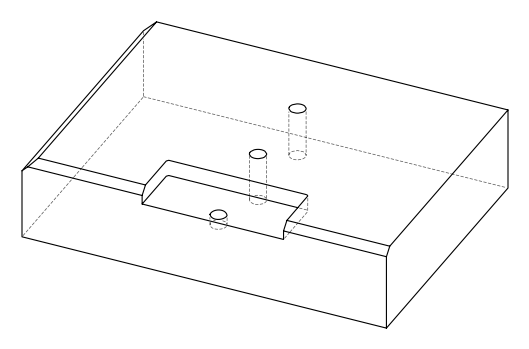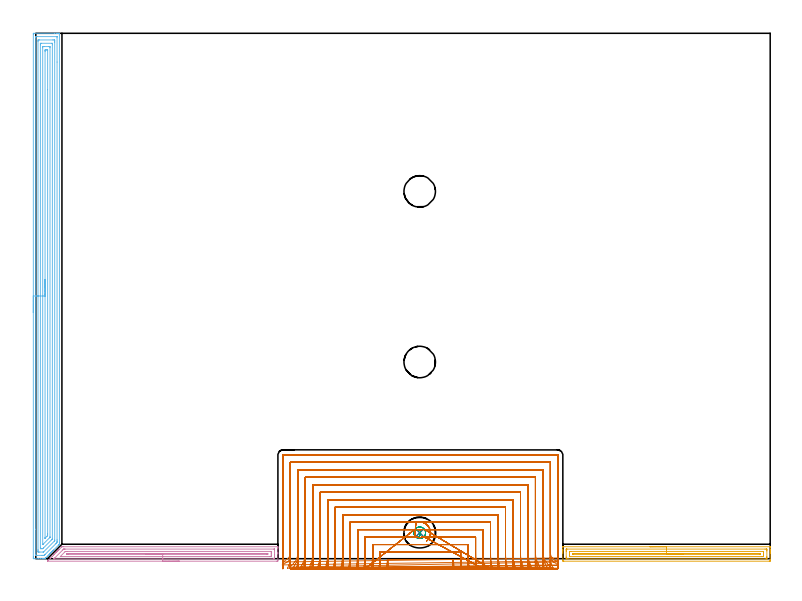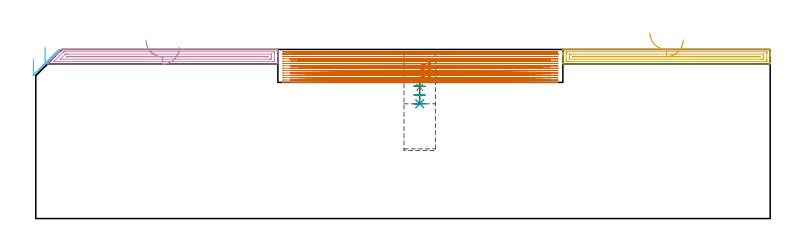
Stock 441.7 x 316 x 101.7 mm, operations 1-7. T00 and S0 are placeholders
(PLAN: 9 operations, 5 tool changes, 180.4 min)
(1 SPOT_DRILL | STEP1POCKET | NXT0321_9005460120000 | 0.05 min | 2413 mm3)
(2 DRILL_BLIND_HOLE_INTO_CENTER | STEP1POCKET | NXT0301_128 | 0.07 min | 1149 mm3)
(3 MILL_ROUGH_BLIND_HOLE_CONTOUR | STEP1POCKET | UGT0201_129 | Spiral | 0.43 min | 4410 mm3)
(4 AREA_MILL | FG_CHAMFER_SURFACE | UGT0205_001 | 4.46 min | 5636 mm3)
(5 AREA_MILL_1 | FG_CHAMFER_SURFACE_1 | UGT0205_001 | 4.15 min | 4921 mm3)
(6 AREA_MILL_2 | FG_CHAMFER_SURFACE_2 | UGT0205_001 | 15.32 min | 38539 mm3)
(7 MILL_SLOT | SLOT_PARTIAL_RECTANGULAR | NXT0201_008 | Follow Part, ap 1.5, ae 75% | 154.45 min | 217427 mm3)
(8 MILL_BLIND_HOLE_FROM_SOLID_MATERIAL | STEP1POCKET_1 | NXT0201_012 | Spiral | 0.72 min | 16770 mm3)
(9 MILL_BLIND_HOLE_FROM_SOLID_MATERIAL_1 | STEP1POCKET_2 | NXT0201_012 | Spiral | 0.72 min | 17042 mm3)
(TOOL NXT0321_9005460120000 | NC Spot Drill, 142deg, 12mm, Carbide, Uncoated | D12 PA142 FL30 Z2)
(TOOL NXT0301_128 | Carbide Drill 12mm [861.1-1200-036A1-GP GC34] | D12 PA150 FL37.4 Z2)
(TOOL UGT0201_129 | Carbide End Mill 11.9 | D11.9 FL15 Z4)
(TOOL UGT0205_001 | Chamfer Mill 20 x 3 x 45 deg. | D20 FL50 Z2)
(TOOL NXT0201_008 | ENDMILL 6mm [2P460-0600-NA 1630] | D6 FL26 Z6)
(TOOL NXT0201_012 | ENDMILL 16mm [2P460-1600-NA 1630] | D16 FL38 Z6)
(OP 1 SPOT_DRILL)
G17 G21 G94 G90
T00 M6
G54
G17 G0 G90 X230.9 Y15.6 S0 M3
G43 Z111.7 H0
G94 G81 G98 Z78.9 F250. R84.9
G80
M5
M2
(OP 2 DRILL_BLIND_HOLE_INTO_CENTER)
G17 G21 G94 G90
T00 M6
G54
G17 G0 G90 X230.9 Y15.6 S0 M3
G43 Z111.7 H1
G94 G81 G98 Z69. F250. R83.9
G80
M5
M2
(OP 3 MILL_ROUGH_BLIND_HOLE_CONTOUR)
G17 G21 G94 G90
T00 M6
G54
G17 G0 G90 X230.9 Y15.6 S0 M3
G43 Z111.7 H0
Z79.6
G94 G3 X231.443 Y16.319 R0.565 F250.
X230.421 Y17.283 R1.372
X228.004 Y16.352 R2.339
X227.924 Y13.757 R2.349
X232.743 Y12.624 R3.5
X227.924 Y13.757 R-3.5
X230.333 Y13.191 R1.75
X230.9 Y15.6 R1.75
G0 Z74.3
G3 X231.443 Y16.319 R0.565
X230.421 Y17.283 R1.372
X228.004 Y16.352 R2.339
X227.924 Y13.757 R2.349
X232.743 Y12.624 R3.5
X227.924 Y13.757 R-3.5
X230.333 Y13.191 R1.75
X230.9 Y15.6 R1.75
G0 Z69.
G3 X231.443 Y16.319 R0.565
X230.421 Y17.283 R1.372
X228.004 Y16.352 R2.339
X227.924 Y13.757 R2.349
X232.743 Y12.624 R3.5
X227.924 Y13.757 R-3.5
X230.333 Y13.191 R1.75
X230.9 Y15.6 R1.75
G0 Z111.7
M5
M2
(OP 4 AREA_MILL)
G17 G21 G94 G90
T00 M6
G54
G17 G0 G90 X86.3 Y-1.5 S1061 M3
G43 Z111.7 H0
Z103.
G94 G1 X86.262 Z102.128 F250.
X86.148 Z101.264
X85.959 Z100.412
X85.697 Z99.58
X85.363 Z98.774
X84.96 Z98.
X84.491 Z97.264
X83.96 Z96.572
X83.371 Z95.929
X82.728 Z95.34
X82.036 Z94.808
X81.3 Z94.34
X80.526 Z93.937
X79.72 Z93.603
X78.888 Z93.341
X78.036 Z93.152
X77.171 Z93.038
X76.3 Z93.
X7.155
X7.019 Y-1.493 Z93.006
X7.155 Y-1.348 Z93.152
X7.4 Y-1.1 Z93.4
X8.048 Y-0.452 Z94.047
X8.94 Y0.44 Z94.94
X9.832 Y1.332 Z95.832
X10.617 Y2.119 Z96.616
X10.724 Y2.226 Z96.722
X10.91 Y2.411 Z96.909
X11.349 Y2.85 Z97.348
X12.062 Y3.564 Z98.061
X12.225 Y3.728 Z98.223
X12.385 Y3.887 Z98.384
X12.509 Y4.01 Z98.508
X12.664 Y4.167 Z98.662
X12.817 Y4.319 Z98.816
X12.955 Y4.456 Z98.954
X13.103 Y4.606 Z99.101
X13.249 Y4.75 Z99.248
X13.401 Y4.902 Z99.4
X13.542 Y5.044 Z99.54
X13.681 Y5.182 Z99.68
X13.847 Y5.348 Z99.846
X13.981 Y5.483 Z99.979
X14.113 Y5.614 Z100.112
X15.631 Y7.131 Z101.629
X15.699 Y7.196 Z101.694
X15.706 Y7.198 Z101.696
X16.523 Y7.2 Z101.7
X145.444
X145.59 Y7.198 Z101.689
X145.597 Y7.063 Z101.555
X145.6 Y6.921 Z101.42
Y6.535 Z101.034
Y5.922 Z100.417
Y3.86 Z98.358
Y3.289 Z97.784
Y2.852 Z97.348
Y-0.814 Z93.683
X145.596 Y-1.1 Z93.397
X145.59 Y-1.492 Z93.005
X145.4 Y-1.495 Z93.003
X144.998 Y-1.5 Z93.
X76.3
Y-0.086 Z94.414
X11.17 Y-0.085 Z94.415
X11.03 Y-0.084 Z94.416
X10.928 Y-0.081 Z94.419
X10.886 Y-0.079 Z94.421
X10.887 Y-0.074 Z94.426
X10.949 Y-0.005 Z94.495
X11.02 Y0.069 Z94.569
X11.17 Y0.221 Z94.721
X11.389 Y0.44 Z94.94
X16.257 Y5.307 Z99.807
X16.523 Y5.57 Z100.07
X16.705 Y5.744 Z100.244
X16.76 Y5.779 Z100.279
X16.851 Y5.781 Z100.281
X17.039 Y5.784 Z100.284
X17.416 Y5.785 Z100.285
X17.554 Y5.786 Z100.286
X143.214 Y5.785 Z100.285
X143.354
X143.562 Y5.78 Z100.28
X143.583 Y5.779 Z100.279
X143.59 Y5.77 Z100.27
X143.596 Y5.742 Z100.242
X143.598 Y5.715 Z100.215
X143.6 Y5.543 Z100.043
Y5.044 Z99.544
Y2.411 Z96.911
Y1.154 Z95.654
X143.598 Y0.656 Z95.156
X143.594 Y0.281 Z94.781
X143.581 Y-0.079 Z94.421
X143.214 Y-0.084 Z94.416
X143.074 Y-0.085 Z94.415
X76.3 Y-0.086 Z94.414
Y1.328 Z95.828
X14.947 Y1.329 Z95.829
X14.747 Y1.331 Z95.831
X14.739 Y1.332 Z95.832
Y1.335 Z95.835
Y1.339 Z95.839
X17.567 Y4.167 Z98.667
X17.717 Y4.31 Z98.81
X17.771 Y4.36 Z98.86
X17.892 Y4.365 Z98.865
X18.101 Y4.37 Z98.87
X18.308 Y4.371 Z98.871
X18.992
X141.429
X141.499 Y4.37 Z98.87
X141.554 Y4.368 Z98.868
X141.583 Y4.365 Z98.865
X141.59 Y4.334 Z98.834
X141.596 Y4.167 Z98.667
X141.599 Y4. Z98.5
X141.6 Y3.121 Z97.621
Y2.244 Z96.744
X141.595 Y1.533 Z96.033
X141.592 Y1.373 Z95.873
X141.578 Y1.335 Z95.835
X141.533 Y1.333 Z95.833
X141.429 Y1.331 Z95.831
X140.745 Y1.329 Z95.829
X140.537 Y1.328 Z95.828
X76.3
Y2.743 Z97.243
X19.2
X18.861 Y2.744 Z97.244
X18.713 Y2.747 Z97.247
X18.628 Y2.749 Z97.249
X18.678 Y2.817 Z97.317
X18.731 Y2.872 Z97.372
X18.811 Y2.95 Z97.45
X18.982 Y2.953 Z97.453
X19.2 Y2.956 Z97.456
X19.537 Y2.957 Z97.457
X19.874
X139.091
X139.308 Y2.954 Z97.454
X139.417 Y2.951 Z97.451
X139.59 Y2.942 Z97.442
X139.591 Y2.85 Z97.35
X139.59 Y2.758 Z97.258
X139.417 Y2.749 Z97.249
X139.305 Y2.745 Z97.245
X138.971 Y2.743 Z97.243
X138.753
X76.3
X75.428 Z97.281
X74.563 Z97.395
X73.712 Z97.583
X72.88 Z97.846
X72.074 Z98.18
X71.3 Z98.582
X70.564 Z99.051
X69.872 Z99.582
X69.229 Z100.172
X68.639 Z100.815
X68.108 Z101.507
X67.64 Z102.243
X67.237 Z103.017
X66.903 Z103.822
X66.641 Z104.654
X66.452 Z105.506
X66.338 Z106.371
X66.3 Z107.243
G0 Z111.7
M5
M2
(OP 5 AREA_MILL_1)
G17 G21 G94 G90
T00 M6
G54
G17 G0 G90 X369.35 Y7.2 S1061 M3
G43 Z111.7 H0
G94 G1 X369.388 Z110.828 F250.
X369.502 Z109.963
X369.691 Z109.112
X369.953 Z108.28
X370.287 Z107.474
X370.69 Z106.7
X371.158 Z105.964
X371.69 Z105.272
X372.279 Z104.629
X372.922 Z104.039
X373.614 Z103.508
X374.35 Z103.04
X375.124 Z102.637
X375.93 Z102.303
X376.762 Z102.041
X377.614 Z101.852
X378.478 Z101.738
X379.35 Z101.7
X441.586
X441.69 Y7.197 Z101.689
X441.7 Y6.995 Z101.494
Y5.494 Z99.993
Y5.044 Z99.541
Y4.82 Z99.317
Y4.167 Z98.664
Y3.942 Z98.439
Y3.289 Z97.783
Y-0.773 Z93.723
X441.696 Y-1.1 Z93.397
X441.69 Y-1.491 Z93.005
X441.542 Y-1.496 Z93.002
X441.142 Y-1.5 Z93.
X317.558
X317.158 Y-1.496 Z93.002
X317.01 Y-1.491 Z93.005
X317. Y-1.1 Z93.397
Y3.289 Z97.783
Y3.942 Z98.439
Y4.167 Z98.664
Y4.82 Z99.317
Y5.044 Z99.541
Y5.494 Z99.993
X317.001 Y6.996 Z101.495
X317.01 Y7.197 Z101.689
X317.114 Y7.2 Z101.7
X379.35
Y5.786 Z100.286
X438.613
X439.363 Y5.784 Z100.284
X439.504 Y5.783 Z100.283
X439.679 Y5.779 Z100.279
X439.69 Y5.723 Z100.223
X439.696 Y5.593 Z100.093
X439.699 Y5.044 Z99.544
X439.7 Y4.712 Z99.212
Y1.201 Z95.701
X439.699 Y0.656 Z95.156
X439.698 Y0.326 Z94.826
X439.69 Y-0.009 Z94.491
X439.683 Y-0.079 Z94.421
X439.644 Y-0.081 Z94.419
X439.551 Y-0.084 Z94.416
X439.363 Y-0.085 Z94.415
X439.225 Y-0.086 Z94.414
X320.087
X319.337 Y-0.084 Z94.416
X319.196 Y-0.083 Z94.417
X319.021 Y-0.079 Z94.421
X319.01 Y-0.023 Z94.477
X319.004 Y0.107 Z94.607
X319.001 Y0.656 Z95.156
X319. Y0.988 Z95.488
Y4.499 Z98.999
X319.001 Y5.044 Z99.544
X319.002 Y5.374 Z99.874
X319.01 Y5.709 Z100.209
X319.017 Y5.779 Z100.279
X319.056 Y5.781 Z100.281
X319.149 Y5.784 Z100.284
X319.337 Y5.785 Z100.285
X319.475 Y5.786 Z100.286
X379.35
Y4.371 Z98.871
X437.585
X437.654 Y4.37 Z98.87
X437.678 Y4.368 Z98.868
X437.686 Y4.366 Z98.866
X437.69 Y4.354 Z98.854
X437.696 Y4.28 Z98.78
X437.699 Y4.167 Z98.667
X437.7 Y4.054 Z98.554
Y3.289 Z97.789
Y2.298 Z96.798
X437.696 Y1.533 Z96.033
X437.693 Y1.427 Z95.927
X437.68 Y1.336 Z95.836
X437.585 Y1.334 Z95.834
X436.903 Y1.329 Z95.829
X321.115
X321.046 Y1.33 Z95.83
X321.022 Y1.332 Z95.832
X321.014 Y1.334 Z95.834
X321.01 Y1.346 Z95.846
X321.004 Y1.42 Z95.92
X321.001 Y1.533 Z96.033
X321. Y1.646 Z96.146
Y2.411 Z96.911
Y3.402 Z97.902
X321.004 Y4.167 Z98.667
X321.007 Y4.273 Z98.773
X321.02 Y4.364 Z98.864
X321.115 Y4.366 Z98.866
X321.797 Y4.371 Z98.871
X379.35
Y2.957 Z97.457
X435.471 Y2.956 Z97.456
X435.58 Y2.955 Z97.455
X435.651 Y2.951 Z97.451
X435.691 Y2.948 Z97.448
X435.693 Y2.933 Z97.433
X435.695 Y2.85 Z97.35
X435.693 Y2.767 Z97.267
X435.691 Y2.752 Z97.252
X435.651 Y2.749 Z97.249
X435.58 Y2.745 Z97.245
X435.471 Y2.743 Z97.243
X323.229 Y2.744 Z97.244
X323.12 Y2.745 Z97.245
X323.049 Y2.749 Z97.249
X323.009 Y2.752 Z97.252
X323.007 Y2.767 Z97.267
X323.005 Y2.85 Z97.35
X323.007 Y2.933 Z97.433
X323.009 Y2.948 Z97.448
X323.049 Y2.951 Z97.451
X323.12 Y2.955 Z97.455
X323.229 Y2.957 Z97.457
X379.35
X380.222 Z97.495
X381.086 Z97.609
X381.938 Z97.798
X382.77 Z98.06
X383.576 Z98.394
X384.35 Z98.797
X385.086 Z99.266
X385.778 Z99.797
X386.421 Z100.386
X387.01 Z101.029
X387.542 Z101.722
X388.01 Z102.457
X388.413 Z103.231
X388.747 Z104.037
X389.009 Z104.869
X389.198 Z105.721
X389.312 Z106.586
X389.35 Z107.457
G0 Z111.7
M5
M2
(OP 6 AREA_MILL_2)
G17 G21 G94 G90
T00 M6
G54
G17 G0 G90 X-1.5 Y148. S1061 M3
G43 Z111.7 H0
Z96.
G94 G1 Y148.038 Z95.128 F250.
Y148.152 Z94.263
Y148.341 Z93.412
Y148.603 Z92.58
Y148.937 Z91.774
Y149.34 Z91.
Y149.809 Z90.264
Y150.34 Z89.572
Y150.929 Z88.929
Y151.572 Z88.34
Y152.264 Z87.808
Y153. Z87.34
Y153.774 Z86.937
Y154.58 Z86.603
Y155.412 Z86.341
Y156.264 Z86.152
Y157.128 Z86.038
Y158. Z86.
Y315.371
X-1.497 Y315.768 Z86.002
X-1.493 Y315.99 Z86.005
X-1.107 Y316. Z86.391
X11.175 Z98.67
X12.572 Z100.068
X12.93 Z100.424
X13.644 Z101.144
X13.88 Z101.379
X14.042 Y315.998 Z101.534
X14.197 Y315.99 Z101.688
X14.2 Y315.818 Z101.7
Y9.571
X14.193 Y8.699 Z101.693
X14.175 Y8.677 Z101.674
X13.807 Y8.306 Z101.305
X13.731 Y8.23 Z101.229
X10.736 Y5.234 Z98.232
X10.601 Y5.1 Z98.099
X10.436 Y4.935 Z97.933
X10.298 Y4.795 Z97.793
X10.154 Y4.653 Z97.652
X10.005 Y4.504 Z97.503
X9.859 Y4.357 Z97.354
X9.707 Y4.206 Z97.205
X9.575 Y4.074 Z97.073
X9.42 Y3.918 Z96.915
X9.26 Y3.759 Z96.758
X9.144 Y3.643 Z96.642
X8.982 Y3.479 Z96.476
X8.813 Y3.312 Z96.311
X8.543 Y3.042 Z96.041
X8.367 Y2.865 Z95.863
X7.787 Y2.286 Z95.286
X7.081 Y1.58 Z94.58
X6.13 Y0.629 Z93.629
X5.911 Y0.411 Z93.411
X5.68 Y0.182 Z93.18
X5.499 Y0.01 Z92.999
X5.473 Y0.007 Z92.972
X5.115 Y0. Z92.615
X4.872 Z92.371
X4.157 Z91.652
X2.922 Z90.419
X1.525 Z89.02
X-1.107 Y0.001 Z86.39
X-1.492 Y0.01 Z86.005
X-1.497 Y0.232 Z86.002
X-1.5 Y0.629 Z86.
Y1.03
Y158.
X-0.086 Z87.414
X-0.085 Y313.436 Z87.415
X-0.084 Y313.582 Z87.416
X-0.079 Y313.955 Z87.421
X-0.075 Y313.99 Z87.425
X-0.008 Y313.994 Z87.492
X0.101 Y313.998 Z87.601
X0.238 Y314. Z87.738
X0.648 Z88.148
X12.52 Z100.02
X12.714 Y313.997 Z100.214
X12.749 Y313.994 Z100.249
X12.779 Y313.988 Z100.279
X12.781 Y313.943 Z100.281
X12.785 Y313.73 Z100.285
X12.786 Y298.703 Z100.286
Y11.359
X12.785 Y10.613 Z100.285
X12.783 Y10.465 Z100.283
X12.771 Y9.732 Z100.271
X12.618 Y9.571 Z100.118
X12.334 Y9.284 Z99.834
X12.052 Y9.002 Z99.552
X5.692 Y2.641 Z93.192
X5.467 Y2.418 Z92.967
X5.243 Y2.205 Z92.743
X5.034 Y2.01 Z92.534
X4.564 Y2.002 Z92.064
X4.157 Y2.001 Z91.657
X3.689 Y2. Z91.189
X0.648 Z88.148
X0.18 Z87.68
X-0.014 Y2.003 Z87.486
X-0.049 Y2.006 Z87.451
X-0.079 Y2.012 Z87.421
X-0.081 Y2.057 Z87.419
X-0.085 Y2.27 Z87.415
X-0.086 Y17.681 Z87.414
Y158.
X1.328 Z88.828
X1.329 Y311.1 Z88.829
X1.333 Y311.794 Z88.833
X1.335 Y311.987 Z88.835
X1.525 Y311.991 Z89.025
X2.201 Y311.999 Z89.701
X10.298 Y312. Z97.798
X10.975 Y311.998 Z98.475
X11.175 Y311.992 Z98.675
X11.365 Y311.985 Z98.865
X11.368 Y311.794 Z98.868
X11.37 Y311.595 Z98.87
X11.371 Y310.9 Z98.871
Y310.7
Y11.159
X11.37 Y10.958 Z98.87
X11.367 Y10.825 Z98.867
X11.365 Y10.78 Z98.865
X11.354 Y10.765 Z98.854
X11.327 Y10.733 Z98.827
X11.175 Y10.574 Z98.675
X11.121 Y10.52 Z98.621
X4.807 Y4.206 Z92.307
X4.674 Y4.076 Z92.174
X4.625 Y4.032 Z92.125
X4.604 Y4.015 Z92.104
X4.56 Y4.01 Z92.06
X4.357 Y4.002 Z91.857
X2.402 Y4. Z89.902
X1.725 Y4.002 Z89.225
X1.525 Y4.008 Z89.025
X1.335 Y4.015 Z88.835
X1.332 Y4.206 Z88.832
X1.33 Y4.405 Z88.83
X1.329 Y5.1 Z88.829
X1.328 Y5.3 Z88.828
Y158.
X2.743 Z90.243
Y309.112
X2.744 Y309.657 Z90.244
X2.746 Y309.841 Z90.246
X2.749 Y309.978 Z90.249
X2.844 Y309.99 Z90.344
X3.285 Y310. Z90.785
X9.426 Z96.926
X9.855 Y309.99 Z97.355
X9.951 Y309.985 Z97.451
X9.954 Y309.919 Z97.454
X9.955 Y309.85 Z97.455
X9.957 Y309.459 Z97.457
Y309.112
Y12.253
X9.955 Y11.98 Z97.455
X9.952 Y11.844 Z97.452
X9.95 Y11.813 Z97.45
X9.937 Y11.795 Z97.437
X9.905 Y11.759 Z97.405
X9.511 Y11.359 Z97.011
X4.594 Y6.443 Z92.094
X4.157 Y6.01 Z91.657
X4.146 Y6.005 Z91.646
X3.274 Y6. Z90.774
X2.845 Y6.01 Z90.345
X2.749 Y6.015 Z90.249
X2.746 Y6.081 Z90.246
X2.745 Y6.15 Z90.245
X2.743 Y6.541 Z90.243
Y6.888
Y158.
X4.157 Z91.657
Y307.323
X4.161 Y307.77 Z91.661
X4.164 Y307.984 Z91.664
X4.377 Y307.993 Z91.877
X5.034 Y307.999 Z92.534
X5.248 Y308. Z92.748
X7.881 Y307.999 Z95.381
X8.413 Y307.99 Z95.913
X8.536 Y307.984 Z96.036
X8.539 Y307.77 Z96.039
X8.543 Y307.324 Z96.043
Y13.147
X8.541 Y12.924 Z96.041
X8.538 Y12.869 Z96.038
X8.536 Y12.846 Z96.036
X8.519 Y12.826 Z96.019
X8.449 Y12.75 Z95.949
X8.252 Y12.55 Z95.752
X4.267 Y8.565 Z91.767
X4.203 Y8.503 Z91.703
X4.193 Y8.494 Z91.693
X4.164 Y8.473 Z91.664
X4.157 Y8.677 Z91.657
Y158.
X5.571 Z93.071
Y304.988
X5.572 Y305.535 Z93.072
X5.575 Y305.878 Z93.075
X5.578 Y305.988 Z93.078
X5.683 Y305.992 Z93.183
X5.911 Y305.997 Z93.411
X6.333 Y306. Z93.833
X6.789 Z94.289
X6.941 Z94.441
X7.062 Y305.998 Z94.562
X7.1 Y305.995 Z94.6
X7.117 Y305.991 Z94.617
X7.122 Y305.978 Z94.622
X7.125 Y305.882 Z94.625
X7.128 Y305.535 Z94.628
X7.129 Y282.051 Z94.629
Y14.936
X7.127 Y14.59 Z94.627
X7.122 Y14.042 Z94.622
X7.117 Y13.876 Z94.617
X7.035 Y13.79 Z94.535
X6.789 Y13.537 Z94.289
X5.71 Y12.458 Z93.21
X5.662 Y12.412 Z93.162
X5.601 Y12.356 Z93.101
X5.582 Y12.34 Z93.082
X5.578 Y12.361 Z93.078
X5.574 Y12.415 Z93.074
X5.572 Y12.497 Z93.072
X5.571 Y158. Z93.071
Y158.872 Z93.109
Y159.737 Z93.223
Y160.588 Z93.412
Y161.42 Z93.674
Y162.226 Z94.008
Y163. Z94.411
Y163.736 Z94.879
Y164.428 Z95.411
Y165.071 Z96.
Y165.66 Z96.643
Y166.192 Z97.335
Y166.66 Z98.071
Y167.063 Z98.845
Y167.397 Z99.651
Y167.659 Z100.483
Y167.848 Z101.335
Y167.962 Z102.199
Y168. Z103.071
G0 Z111.7
M5
M2
(OP 7 MILL_SLOT)
G17 G21 G94 G90
T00 M6
G54
G17 G0 G90 X251.636 Y-5.984 S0 M3
G43 Z111.7 H1
Z100.286
G94 G1 X251.33 Y-3. F250.
G2 X251.123 Y-0.5 R63. F500.
G1 X211.477
G2 X211.27 Y-3. R63.
G1 X210.964 Y-5.984 F250.
X256.185 Y-5.982
X255.855 Y-3.
G2 X255.5 Y3.436 R58.5 F500.
G1 Y4.
X207.1
Y3.436
G2 X206.745 Y-3. R58.5
G1 X206.415 Y-5.982 F250.
X260.742 Y-5.979
X260.385 Y-3.
G2 X260. Y3.436 R54. F500.
G1 Y8.5
X202.6
Y3.436
G2 X202.215 Y-3. R54.
G1 X201.858 Y-5.979 F250.
X265.31 Y-5.975
X264.92 Y-3.
G2 X264.5 Y3.436 R49.5 F500.
G1 Y13.
X232.377
G2 X229.862 Y12.795 R2.981
G1 X229.425 Y13.
X198.1
Y3.436
G2 X197.68 Y-3. R49.5
G1 X197.29 Y-5.975 F250.
X269.892 Y-5.969
X269.463 Y-3.
G2 X269. Y3.436 R45. F500.
G1 Y17.5
X233.209
X230.209 F250.
X231.601
X228.601
X193.6 F500.
Y3.436
G2 X193.137 Y-3. R45.
G1 X192.708 Y-5.969 F250.
X274.491 Y-5.962
X274.015 Y-3.
G2 X273.5 Y3.436 R40.5 F500.
G1 Y22.
X189.1
Y3.436
G2 X188.585 Y-3. R40.5
G1 X188.109 Y-5.962 F250.
X279.116 Y-5.952
X278.58 Y-3.
G2 X278. Y3.436 R36. F500.
G1 Y26.5
X184.6
Y3.436
G2 X184.02 Y-3. R36.
G1 X183.484 Y-5.952 F250.
X283.777 Y-5.937
X283.165 Y-3.
G2 X282.5 Y3.436 R31.5 F500.
G1 Y31.
X180.1
Y3.436
G2 X179.436 Y-3. R31.5
G1 X178.823 Y-5.937 F250.
X288.493 Y-5.914
X287.778 Y-3.
G2 X287. Y3.436 R27. F500.
G1 Y35.5
X175.6
Y3.436
G2 X174.822 Y-3. R27.
G1 X174.107 Y-5.914 F250.
X293.298 Y-5.875
X292.44 Y-3.
G2 X291.5 Y3.436 R22.5 F500.
G1 Y40.
X171.1
Y3.436
G2 X170.16 Y-3. R22.5
G1 X169.302 Y-5.875 F250.
X298.263 Y-5.802
X297.19 Y-3.
G2 X296. Y3.436 R18. F500.
G1 Y44.5
X166.6
Y3.436
G2 X165.41 Y-3. R18.
G1 X164.338 Y-5.802 F250.
X303.563 Y-5.637
X302.133 Y-3.
G2 X300.5 Y3.436 R13.5 F500.
G1 Y49.
X162.1
Y3.436
G2 X160.467 Y-3. R13.5
G1 X159.037 Y-5.637 F250.
X309.854 Y-5.097
X307.709 Y-3.
G2 X305. Y3.436 R9. F500.
G1 Y53.5
X157.6
Y3.436
G2 X154.891 Y-3. R9.
G1 X152.746 Y-5.097 F250.
X313.8 Y-1.969 F500.
X311.367 Y-0.213 F250.
G2 X309.5 Y3.436 R4.5 F500.
G1 Y58.
X153.1
Y3.436
G2 X151.23 Y-0.216 R4.5
G1 X148.796 Y-1.969 F250.
X314. Y0.436 F500.
Y3.436 F250.
Y62.3 F500.
G3 X313.8 Y62.5 R0.2
G1 X148.8
G3 X148.6 Y62.3 R0.2
G1 Y3.436
Y0.436 F250.
G0 Z111.7
X251.394 Y-5.992
Z98.871
G1 X251.173 Y-3.
G2 X251.037 Y-0.5 R63. F500.
G1 X211.563
G2 X211.428 Y-3. R63.
G1 X211.206 Y-5.992 F250.
X255.925 Y-5.99
X255.686 Y-3.
G2 X255.5 Y1.66 R58.5 F500.
G1 Y4.
X207.1
Y1.658
G2 X206.914 Y-3. R58.5
G1 X206.675 Y-5.99 F250.
X260.46 Y-5.989
X260.201 Y-3.
G2 X260. Y1.66 R54. F500.
G1 Y8.5
X202.6
Y1.658
G2 X202.399 Y-3. R54.
G1 X202.14 Y-5.989 F250.
X265.002 Y-5.987
X264.72 Y-3.
G2 X264.5 Y1.66 R49.5 F500.
G1 Y13.
X232.377
G2 X229.863 Y12.795 R2.981
G1 X229.425 Y13.
X198.1
Y1.658
G2 X197.88 Y-3. R49.5
G1 X197.598 Y-5.987 F250.
X269.553 Y-5.984
X269.242 Y-3.
G2 X269. Y1.66 R45. F500.
G1 Y17.5
X233.209
X230.209 F250.
X231.601
X228.601
X193.6 F500.
Y1.658
G2 X193.358 Y-3. R45.
G1 X193.048 Y-5.984 F250.
X274.114 Y-5.98
X273.769 Y-3.
G2 X273.5 Y1.66 R40.5 F500.
G1 Y22.
X189.1
Y1.658
G2 X188.831 Y-3. R40.5
G1 X188.486 Y-5.98 F250.
X278.691 Y-5.975
X278.303 Y-3.
G2 X278. Y1.66 R36. F500.
G1 Y26.5
X184.6
Y1.658
G2 X184.297 Y-3. R36.
G1 X183.909 Y-5.975 F250.
X283.29 Y-5.967
X282.847 Y-3.
G2 X282.5 Y1.66 R31.5 F500.
G1 Y31.
X180.1
Y1.658
G2 X179.754 Y-3. R31.5
G1 X179.31 Y-5.967 F250.
X287.923 Y-5.955
X287.405 Y-3.
G2 X287. Y1.66 R27. F500.
G1 Y35.5
X175.6
Y1.658
G2 X175.195 Y-3. R27.
G1 X174.678 Y-5.955 F250.
X292.609 Y-5.935
X291.988 Y-3.
G2 X291.5 Y1.66 R22.5 F500.
G1 Y40.
X171.1
Y1.658
G2 X170.613 Y-3. R22.5
G1 X169.991 Y-5.935 F250.
X297.39 Y-5.898
X296.614 Y-3.
G2 X296. Y1.66 R18. F500.
G1 Y44.5
X166.6
Y1.658
G2 X165.987 Y-3. R18.
G1 X165.21 Y-5.898 F250.
X302.365 Y-5.816
X301.33 Y-3.
G2 X300.5 Y1.66 R13.5 F500.
G1 Y49.
X162.1
Y1.658
G2 X161.271 Y-3. R13.5
G1 X160.236 Y-5.816 F250.
X307.854 Y-5.567
X306.3 Y-3.
G2 X305. Y1.66 R9. F500.
G1 Y53.5
X157.6
Y1.658
G2 X156.301 Y-3. R9.
G1 X154.748 Y-5.567 F250.
X314.353 Y-3.737
X311.753 Y-2.239
G2 X309.5 Y1.66 R4.5 F500.
G1 Y58.
X153.1
Y1.658
G2 X150.846 Y-2.241 R4.5
G1 X148.247 Y-3.739 F250.
X314. Y-1.34 F500.
Y1.66 F250.
Y62.3 F500.
G3 X313.8 Y62.5 R0.2
G1 X148.8
G3 X148.6 Y62.3 R0.2
G1 Y1.658
Y-1.342 F250.
G0 Z111.7
X251.122 Y-5.999
Z97.457
G1 X251.03 Y-3.
G2 X251. Y-1.063 R63. F500.
G1 Y-0.5
X211.6
Y-1.059
G2 X211.57 Y-3. R63.
G1 X211.478 Y-5.999 F250.
X255.631 Y-5.998
X255.532 Y-3.
G2 X255.5 Y-1.063 R58.5 F500.
G1 Y4.
X207.1
Y-1.059
G2 X207.068 Y-3. R58.5
G1 X206.968 Y-5.998 F250.
X260.142
X260.035 Y-3.
G2 X260. Y-1.063 R54. F500.
G1 Y8.5
X202.6
Y-1.059
G2 X202.565 Y-3. R54.
G1 X202.457 Y-5.998 F250.
X264.655
X264.538 Y-3.
G2 X264.5 Y-1.063 R49.5 F500.
G1 Y13.
X232.377
G2 X229.863 Y12.795 R2.981
G1 X229.425 Y13.
X198.1
Y-1.059
G2 X198.062 Y-3. R49.5
G1 X197.944 Y-5.998 F250.
X269.171 Y-5.997
X269.042 Y-3.
G2 X269. Y-1.063 R45. F500.
G1 Y17.5
X233.209
X230.209 F250.
X231.601
X228.601
X193.6 F500.
Y-1.059
G2 X193.558 Y-3. R45.
G1 X193.429 Y-5.997 F250.
X273.69
X273.546 Y-3.
G2 X273.5 Y-1.063 R40.5 F500.
G1 Y22.
X189.1
Y-1.059
G2 X189.053 Y-3. R40.5
G1 X188.91 Y-5.997 F250.
X278.214 Y-5.996
X278.052 Y-3.
G2 X278. Y-1.063 R36. F500.
G1 Y26.5
X184.6
Y-1.059
G2 X184.548 Y-3. R36.
G1 X184.386 Y-5.996 F250.
X282.744 Y-5.994
X282.56 Y-3.
G2 X282.5 Y-1.063 R31.5 F500.
G1 Y31.
X180.1
Y-1.059
G2 X180.04 Y-3. R31.5
G1 X179.855 Y-5.994 F250.
X287.285 Y-5.992
X287.07 Y-3.
G2 X287. Y-1.063 R27. F500.
G1 Y35.5
X175.6
Y-1.059
G2 X175.53 Y-3. R27.
G1 X175.314 Y-5.992 F250.
X291.842 Y-5.989
X291.584 Y-3.
G2 X291.5 Y-1.063 R22.5 F500.
G1 Y40.
X171.1
Y-1.059
G2 X171.016 Y-3. R22.5
G1 X170.757 Y-5.989 F250.
X296.427 Y-5.983
X296.104 Y-3.
G2 X296. Y-1.063 R18. F500.
G1 Y44.5
X166.6
Y-1.059
G2 X166.495 Y-3. R18.
G1 X166.172 Y-5.983 F250.
X301.07 Y-5.969
X300.64 Y-3.
G2 X300.5 Y-1.063 R13.5 F500.
G1 Y49.
X162.1
Y-1.059
G2 X161.96 Y-3. R13.5
G1 X161.528 Y-5.969 F250.
X305.856 Y-5.93
X305.211 Y-3.
G2 X305. Y-1.063 R9. F500.
G1 Y53.5
X157.6
Y-1.059
G2 X157.388 Y-3. R9.
G1 X156.741 Y-5.929 F250.
X311.229 Y-5.708
X309.938 Y-3.
G2 X309.5 Y-1.063 R4.5 F500.
G1 Y58.
X153.1
Y-1.059
G2 X152.66 Y-3. R4.5
G1 X151.366 Y-5.707 F250.
X314. Y-4.063
Y-1.063
Y62.3 F500.
G3 X313.8 Y62.5 R0.2
G1 X148.8
G3 X148.6 Y62.3 R0.2
G1 Y-1.059
Y-4.059 F250.
G0 X251.016 Y-6. Z96.043
G1 X251.001 Y-3.
X251. Y-2.688 F500.
Y-0.5
X211.6
Y-2.702
X211.599 Y-3.
X211.585 Y-6. F250.
X255.517
X255.501 Y-3.
X255.5 Y-2.688 F500.
Y4.
X207.1
Y-2.702
X207.099 Y-3.
X207.084 Y-6. F250.
X260.018
X260.001 Y-3.
X260. Y-2.688 F500.
Y8.5
X202.6
Y-2.702
X202.599 Y-3.
X202.583 Y-6. F250.
X264.52
X264.501 Y-3.
X264.5 Y-2.688 F500.
Y13.
X232.377
G2 X229.863 Y12.795 R2.981
G1 X229.425 Y13.
X198.1
Y-2.702
X198.099 Y-3.
X198.081 Y-6. F250.
X269.022
X269.001 Y-3.
G2 X269. Y-2.688 R45. F500.
G1 Y17.5
X233.209
X230.209 F250.
X231.601
X228.601
X193.6 F500.
Y-2.702
X193.599 Y-3.
X193.579 Y-6. F250.
X273.524
X273.501 Y-3.
G2 X273.5 Y-2.688 R40.5 F500.
G1 Y22.
X189.1
Y-2.702
G2 X189.099 Y-3. R40.5
G1 X189.077 Y-6. F250.
X278.027
X278.001 Y-3.
G2 X278. Y-2.688 R36. F500.
G1 Y26.5
X184.6
Y-2.702
G2 X184.599 Y-3. R36.
G1 X184.574 Y-6. F250.
X282.531
X282.502 Y-3.
G2 X282.5 Y-2.688 R31.5 F500.
G1 Y31.
X180.1
Y-2.702
G2 X180.099 Y-3. R31.5
G1 X180.07 Y-6. F250.
X287.036
X287.002 Y-3.
G2 X287. Y-2.688 R27. F500.
G1 Y35.5
X175.6
Y-2.702
G2 X175.598 Y-3. R27.
G1 X175.565 Y-6. F250.
X291.544
X291.502 Y-3.
G2 X291.5 Y-2.688 R22.5 F500.
G1 Y40.
X171.1
Y-2.702
G2 X171.098 Y-3. R22.5
G1 X171.058 Y-6. F250.
X296.055
X296.003 Y-3.
G2 X296. Y-2.688 R18. F500.
G1 Y44.5
X166.6
Y-2.702
G2 X166.598 Y-3. R18.
G1 X166.548 Y-6. F250.
X300.573 Y-5.999
X300.504 Y-3.
G2 X300.5 Y-2.688 R13.5 F500.
G1 Y49.
X162.1
Y-2.702
G2 X162.097 Y-3. R13.5
G1 X162.031 Y-5.999 F250.
X305.109 Y-5.998
X305.005 Y-3.
G2 X305. Y-2.688 R9. F500.
G1 Y53.5
X157.6
Y-2.702
G2 X157.595 Y-3. R9.
G1 X157.496 Y-5.998 F250.
X309.719 Y-5.993
X309.511 Y-3.
G2 X309.5 Y-2.688 R4.5 F500.
G1 Y58.
X153.1
Y-2.702
G2 X153.09 Y-3. R4.5
G1 X152.892 Y-5.993 F250.
X314. Y-5.688
Y-2.688
Y62.3 F500.
G3 X313.8 Y62.5 R0.2
G1 X148.8
G3 X148.6 Y62.3 R0.2
G1 Y-2.702
Y-5.702 F250.
G0 X251. Y-6. Z94.629
G1 Y-3.
Y-0.5 F500.
X211.6
Y-3.
Y-6. F250.
X255.5
Y-3.
Y4. F500.
X207.1
Y-3.
Y-6. F250.
X260.
Y-3.
Y8.5 F500.
X202.6
Y-3.
Y-6. F250.
X264.5
Y-3.
Y13. F500.
X232.377
G2 X229.859 Y12.797 R2.985
G1 X229.425 Y13.
X198.1
Y-3.
Y-6. F250.
X269.
Y-3.
Y17.5 F500.
X233.209
X230.209 F250.
X231.601
X228.601
X193.6 F500.
Y-3.
Y-6. F250.
X273.5
Y-3.
Y22. F500.
X189.1
Y-3.
Y-6. F250.
X278.
Y-3.
Y26.5 F500.
X184.6
Y-3.
Y-6. F250.
X282.5
Y-3.
Y31. F500.
X180.1
Y-3.
Y-6. F250.
X287.
Y-3.
Y35.5 F500.
X175.6
Y-3.
Y-6. F250.
X291.5
Y-3.
Y40. F500.
X171.1
Y-3.
Y-6. F250.
X296.
Y-3.
Y44.5 F500.
X166.6
Y-3.
Y-6. F250.
X300.5
Y-3.
Y49. F500.
X162.1
Y-3.
Y-6. F250.
X305.
Y-3.
Y53.5 F500.
X157.6
Y-3.
Y-6. F250.
X309.5
Y-3.
Y58. F500.
X153.1
Y-3.
Y-6. F250.
X314.
Y-3.
Y62.3 F500.
G3 X313.8 Y62.5 R0.2
G1 X148.8
G3 X148.6 Y62.3 R0.2
G1 Y-3.
Y-6. F250.
G0 X251. Z93.214
G1 Y-3.
Y-0.5 F500.
X211.6
Y-3.
Y-6. F250.
X255.5
Y-3.
Y4. F500.
X207.1
Y-3.
Y-6. F250.
X260.
Y-3.
Y8.5 F500.
X202.6
Y-3.
Y-6. F250.
X264.5
Y-3.
Y13. F500.
X232.377
G2 X229.859 Y12.797 R2.985
G1 X229.425 Y13.
X198.1
Y-3.
Y-6. F250.
X269.
Y-3.
Y17.5 F500.
X233.209
X230.209 F250.
X231.601
X228.601
X193.6 F500.
Y-3.
Y-6. F250.
X273.5
Y-3.
Y22. F500.
X189.1
Y-3.
Y-6. F250.
X278.
Y-3.
Y26.5 F500.
X184.6
Y-3.
Y-6. F250.
X282.5
Y-3.
Y31. F500.
X180.1
Y-3.
Y-6. F250.
X287.
Y-3.
Y35.5 F500.
X175.6
Y-3.
Y-6. F250.
X291.5
Y-3.
Y40. F500.
X171.1
Y-3.
Y-6. F250.
X296.
Y-3.
Y44.5 F500.
X166.6
Y-3.
Y-6. F250.
X300.5
Y-3.
Y49. F500.
X162.1
Y-3.
Y-6. F250.
X305.
Y-3.
Y53.5 F500.
X157.6
Y-3.
Y-6. F250.
X309.5
Y-3.
Y58. F500.
X153.1
Y-3.
Y-6. F250.
X314.
Y-3.
Y62.3 F500.
G3 X313.8 Y62.5 R0.2
G1 X148.8
G3 X148.6 Y62.3 R0.2
G1 Y-3.
Y-6. F250.
G0 X251. Z91.8
G1 Y-3.
Y-0.5 F500.
X211.6
Y-3.
Y-6. F250.
X255.5
Y-3.
Y4. F500.
X207.1
Y-3.
Y-6. F250.
X260.
Y-3.
Y8.5 F500.
X202.6
Y-3.
Y-6. F250.
X264.5
Y-3.
Y13. F500.
X236.792
X233.792 F250.
X269. Y-6. F500.
Y-3. F250.
Y17.5 F500.
X237.069
X234.069 F250.
X273.5 Y-6. F500.
Y-3. F250.
Y22. F500.
X231.589
X228.589 F250.
X228.012 Y13. F500.
X225.012 F250.
X198.1 F500.
Y-3.
Y-6. F250.
X227.737 Y17.5 F500.
X224.737 F250.
X193.6 F500.
Y-3.
Y-6. F250.
G0 X235.043 Y10.674 Z96.214
G1 X235.42 Y10.986 Z96.083
X235.485 Y11.046 Z96.059
X235.868 Y11.486 Z95.903
X236.341 Y12.141 Z95.687
X236.685 Y12.731 Z95.504
X236.922 Y13.329 Z95.331
X237.147 Y13.966 Z95.15
X237.257 Y14.503 Z95.003
X237.325 Y15.165 Z94.825
X237.357 Y15.769 Z94.663
X237.317 Y16.244 Z94.535
X237.195 Y16.989 Z94.333
X237.059 Y17.543 Z94.18
X236.799 Y18.177 Z93.996
X236.709 Y18.376 Z93.938
X236.518 Y18.779 Z93.818
X236.139 Y19.359 Z93.633
X235.559 Y20.069 Z93.387
X235.518 Y20.115 Z93.37
X235.009 Y20.573 Z93.187
X234.197 Y21.154 Z92.92
X234.137 Y21.192 Z92.9
X233.747 Y21.396 Z92.783
X233.046 Y21.67 Z92.581
X232.616 Y21.828 Z92.458
X232.525 Y21.855 Z92.433
X231.917 Y21.967 Z92.267
X231.251 Y22.034 Z92.088
X230.682 Y22.055 Z91.935
X230.18 Y22. Z91.8
X189.1 F500.
Y-3.
Y-6. F250.
X278.
Y-3.
Y26.5 F500.
X184.6
Y-3.
Y-6. F250.
X282.5
Y-3.
Y31. F500.
X180.1
Y-3.
Y-6. F250.
X287.
Y-3.
Y35.5 F500.
X175.6
Y-3.
Y-6. F250.
X291.5
Y-3.
Y40. F500.
X171.1
Y-3.
Y-6. F250.
X296.
Y-3.
Y44.5 F500.
X166.6
Y-3.
Y-6. F250.
X300.5
Y-3.
Y49. F500.
X162.1
Y-3.
Y-6. F250.
X305.
Y-3.
Y53.5 F500.
X157.6
Y-3.
Y-6. F250.
X309.5
Y-3.
Y58. F500.
X153.1
Y-3.
Y-6. F250.
X314.
Y-3.
Y62.3 F500.
G3 X313.8 Y62.5 R0.2
G1 X148.8
G3 X148.6 Y62.3 R0.2
G1 Y-3.
Y-6. F250.
G0 X251. Z90.386
G1 Y-3.
Y-0.5 F500.
X211.6
Y-3.
Y-6. F250.
X255.5
Y-3.
Y4. F500.
X207.1
Y-3.
Y-6. F250.
X260.
Y-3.
Y8.5 F500.
X202.6
Y-3.
Y-6. F250.
X264.5
Y-3.
Y13. F500.
X236.792
X233.792 F250.
X269. Y-6. F500.
Y-3. F250.
Y17.5 F500.
X237.069
X234.069 F250.
X273.5 Y-6. F500.
Y-3. F250.
Y22. F500.
X231.589
X228.589 F250.
X228.012 Y13. F500.
X225.012 F250.
X198.1 F500.
Y-3.
Y-6. F250.
X227.737 Y17.5 F500.
X224.737 F250.
X193.6 F500.
Y-3.
Y-6. F250.
G0 X235.043 Y10.674 Z94.8
G1 X235.42 Y10.986 Z94.669
X235.485 Y11.046 Z94.645
X235.868 Y11.486 Z94.489
X236.341 Y12.141 Z94.272
X236.687 Y12.734 Z94.088
X236.922 Y13.327 Z93.917
X237.147 Y13.966 Z93.736
X237.257 Y14.503 Z93.589
X237.325 Y15.165 Z93.411
X237.357 Y15.769 Z93.248
X237.317 Y16.244 Z93.121
X237.195 Y16.989 Z92.919
X237.059 Y17.543 Z92.766
X236.799 Y18.177 Z92.582
X236.69 Y18.419 Z92.511
X236.52 Y18.777 Z92.405
X236.139 Y19.359 Z92.218
X235.559 Y20.069 Z91.973
X235.518 Y20.115 Z91.956
X235.011 Y20.571 Z91.774
X234.197 Y21.154 Z91.505
X234.137 Y21.192 Z91.486
X233.747 Y21.396 Z91.368
X233.046 Y21.67 Z91.167
X232.616 Y21.828 Z91.044
X232.525 Y21.855 Z91.019
X231.917 Y21.967 Z90.853
X231.251 Y22.034 Z90.673
X230.682 Y22.055 Z90.521
X230.18 Y22. Z90.386
X189.1 F500.
Y-3.
Y-6. F250.
X278.
Y-3.
Y26.5 F500.
X184.6
Y-3.
Y-6. F250.
X282.5
Y-3.
Y31. F500.
X180.1
Y-3.
Y-6. F250.
X287.
Y-3.
Y35.5 F500.
X175.6
Y-3.
Y-6. F250.
X291.5
Y-3.
Y40. F500.
X171.1
Y-3.
Y-6. F250.
X296.
Y-3.
Y44.5 F500.
X166.6
Y-3.
Y-6. F250.
X300.5
Y-3.
Y49. F500.
X162.1
Y-3.
Y-6. F250.
X305.
Y-3.
Y53.5 F500.
X157.6
Y-3.
Y-6. F250.
X309.5
Y-3.
Y58. F500.
X153.1
Y-3.
Y-6. F250.
X314.
Y-3.
Y62.3 F500.
G3 X313.8 Y62.5 R0.2
G1 X148.8
G3 X148.6 Y62.3 R0.2
G1 Y-3.
Y-6. F250.
G0 X251. Z88.971
G1 Y-3.
Y-0.5 F500.
X211.6
Y-3.
Y-6. F250.
X255.5
Y-3.
Y4. F500.
X207.1
Y-3.
Y-6. F250.
X260.
Y-3.
Y8.5 F500.
X202.6
Y-3.
Y-6. F250.
X264.5
Y-3.
Y13. F500.
X236.792
X233.792 F250.
X269. Y-6. F500.
Y-3. F250.
Y17.5 F500.
X237.069
X234.069 F250.
X273.5 Y-6. F500.
Y-3. F250.
Y22. F500.
X231.589
X228.589 F250.
X228.012 Y13. F500.
X225.012 F250.
X198.1 F500.
Y-3.
Y-6. F250.
X227.737 Y17.5 F500.
X224.737 F250.
X193.6 F500.
Y-3.
Y-6. F250.
G0 X235.043 Y10.674 Z93.386
G1 X235.42 Y10.986 Z93.254
X235.485 Y11.046 Z93.231
X235.868 Y11.486 Z93.075
X236.341 Y12.141 Z92.858
X236.687 Y12.734 Z92.674
X236.922 Y13.327 Z92.503
X237.147 Y13.966 Z92.322
X237.257 Y14.503 Z92.175
X237.325 Y15.165 Z91.996
X237.357 Y15.769 Z91.834
X237.317 Y16.244 Z91.707
X237.195 Y16.989 Z91.504
X237.059 Y17.543 Z91.351
X236.799 Y18.177 Z91.168
X236.69 Y18.419 Z91.097
X236.52 Y18.777 Z90.99
X236.139 Y19.359 Z90.804
X235.559 Y20.069 Z90.559
X235.518 Y20.115 Z90.542
X235.011 Y20.571 Z90.359
X234.197 Y21.154 Z90.091
X234.137 Y21.192 Z90.072
X233.747 Y21.396 Z89.954
X233.046 Y21.67 Z89.752
X232.616 Y21.828 Z89.63
X232.525 Y21.855 Z89.604
X231.917 Y21.967 Z89.439
X231.251 Y22.034 Z89.259
X230.682 Y22.055 Z89.107
X230.18 Y22. Z88.971
X189.1 F500.
Y-3.
Y-6. F250.
X278.
Y-3.
Y26.5 F500.
X184.6
Y-3.
Y-6. F250.
X282.5
Y-3.
Y31. F500.
X180.1
Y-3.
Y-6. F250.
X287.
Y-3.
Y35.5 F500.
X175.6
Y-3.
Y-6. F250.
X291.5
Y-3.
Y40. F500.
X171.1
Y-3.
Y-6. F250.
X296.
Y-3.
Y44.5 F500.
X166.6
Y-3.
Y-6. F250.
X300.5
Y-3.
Y49. F500.
X162.1
Y-3.
Y-6. F250.
X305.
Y-3.
Y53.5 F500.
X157.6
Y-3.
Y-6. F250.
X309.5
Y-3.
Y58. F500.
X153.1
Y-3.
Y-6. F250.
X314.
Y-3.
Y62.3 F500.
G3 X313.8 Y62.5 R0.2
G1 X148.8
G3 X148.6 Y62.3 R0.2
G1 Y-3.
Y-6. F250.
G0 X251. Z87.557
G1 Y-3.
Y-0.5 F500.
X211.6
Y-3.
Y-6. F250.
X255.5
Y-3.
Y4. F500.
X207.1
Y-3.
Y-6. F250.
X260.
Y-3.
Y8.5 F500.
X202.6
Y-3.
Y-6. F250.
X264.5
Y-3.
Y13. F500.
X236.792
X233.792 F250.
X269. Y-6. F500.
Y-3. F250.
Y17.5 F500.
X237.069
X234.069 F250.
X273.5 Y-6. F500.
Y-3. F250.
Y22. F500.
X231.589
X228.589 F250.
X228.012 Y13. F500.
X225.012 F250.
X198.1 F500.
Y-3.
Y-6. F250.
X227.737 Y17.5 F500.
X224.737 F250.
X193.6 F500.
Y-3.
Y-6. F250.
G0 X235.043 Y10.674 Z91.971
G1 X235.42 Y10.986 Z91.84
X235.485 Y11.046 Z91.817
X235.868 Y11.486 Z91.66
X236.341 Y12.141 Z91.444
X236.687 Y12.734 Z91.26
X236.922 Y13.327 Z91.089
X237.147 Y13.966 Z90.907
X237.257 Y14.503 Z90.761
X237.325 Y15.165 Z90.582
X237.357 Y15.769 Z90.42
X237.317 Y16.244 Z90.292
X237.195 Y16.989 Z90.09
X237.059 Y17.543 Z89.937
X236.799 Y18.177 Z89.754
X236.69 Y18.419 Z89.682
X236.52 Y18.777 Z89.576
X236.139 Y19.359 Z89.39
X235.559 Y20.069 Z89.144
X235.518 Y20.115 Z89.128
X234.999 Y20.58 Z88.941
X234.198 Y21.153 Z88.677
X234.137 Y21.192 Z88.658
X233.747 Y21.396 Z88.54
X233.046 Y21.67 Z88.338
X232.616 Y21.828 Z88.215
X232.525 Y21.855 Z88.19
X231.917 Y21.967 Z88.024
X231.251 Y22.034 Z87.845
X230.682 Y22.055 Z87.692
X230.18 Y22. Z87.557
X189.1 F500.
Y-3.
Y-6. F250.
X278.
Y-3.
Y26.5 F500.
X184.6
Y-3.
Y-6. F250.
X282.5
Y-3.
Y31. F500.
X180.1
Y-3.
Y-6. F250.
X287.
Y-3.
Y35.5 F500.
X175.6
Y-3.
Y-6. F250.
X291.5
Y-3.
Y40. F500.
X171.1
Y-3.
Y-6. F250.
X296.
Y-3.
Y44.5 F500.
X166.6
Y-3.
Y-6. F250.
X300.5
Y-3.
Y49. F500.
X162.1
Y-3.
Y-6. F250.
X305.
Y-3.
Y53.5 F500.
X157.6
Y-3.
Y-6. F250.
X309.5
Y-3.
Y58. F500.
X153.1
Y-3.
Y-6. F250.
X314.
Y-3.
Y62.3 F500.
G3 X313.8 Y62.5 R0.2
G1 X148.8
G3 X148.6 Y62.3 R0.2
G1 Y-3.
Y-6. F250.
G0 X251. Z86.143
G1 Y-3.
Y-0.5 F500.
X211.6
Y-3.
Y-6. F250.
X255.5
Y-3.
Y4. F500.
X207.1
Y-3.
Y-6. F250.
X260.
Y-3.
Y8.5 F500.
X202.6
Y-3.
Y-6. F250.
X264.5
Y-3.
Y13. F500.
X236.792
X233.792 F250.
X269. Y-6. F500.
Y-3. F250.
Y17.5 F500.
X237.069
X234.069 F250.
X273.5 Y-6. F500.
Y-3. F250.
Y22. F500.
X231.589
X228.589 F250.
X228.012 Y13. F500.
X225.012 F250.
X198.1 F500.
Y-3.
Y-6. F250.
X227.737 Y17.5 F500.
X224.737 F250.
X193.6 F500.
Y-3.
Y-6. F250.
G0 X235.043 Y10.674 Z90.557
G1 X235.42 Y10.986 Z90.426
X235.485 Y11.046 Z90.402
X235.868 Y11.486 Z90.246
X236.341 Y12.141 Z90.03
X236.687 Y12.734 Z89.845
X236.922 Y13.327 Z89.675
X237.147 Y13.966 Z89.493
X237.257 Y14.503 Z89.346
X237.325 Y15.165 Z89.168
X237.357 Y15.769 Z89.006
X237.317 Y16.244 Z88.878
X237.195 Y16.989 Z88.676
X237.059 Y17.543 Z88.523
X236.799 Y18.177 Z88.339
X236.69 Y18.419 Z88.268
X236.52 Y18.777 Z88.162
X236.139 Y19.359 Z87.976
X235.559 Y20.069 Z87.73
X235.518 Y20.115 Z87.713
X234.999 Y20.58 Z87.527
X234.198 Y21.153 Z87.263
X234.137 Y21.192 Z87.243
X233.747 Y21.396 Z87.126
X233.046 Y21.67 Z86.924
X232.616 Y21.828 Z86.801
X232.525 Y21.855 Z86.776
X231.917 Y21.967 Z86.61
X231.251 Y22.034 Z86.431
X230.682 Y22.055 Z86.278
X230.18 Y22. Z86.143
X189.1 F500.
Y-3.
Y-6. F250.
X278.
Y-3.
Y26.5 F500.
X184.6
Y-3.
Y-6. F250.
X282.5
Y-3.
Y31. F500.
X180.1
Y-3.
Y-6. F250.
X287.
Y-3.
Y35.5 F500.
X175.6
Y-3.
Y-6. F250.
X291.5
Y-3.
Y40. F500.
X171.1
Y-3.
Y-6. F250.
X296.
Y-3.
Y44.5 F500.
X166.6
Y-3.
Y-6. F250.
X300.5
Y-3.
Y49. F500.
X162.1
Y-3.
Y-6. F250.
X305.
Y-3.
Y53.5 F500.
X157.6
Y-3.
Y-6. F250.
X309.5
Y-3.
Y58. F500.
X153.1
Y-3.
Y-6. F250.
X314.
Y-3.
Y62.3 F500.
G3 X313.8 Y62.5 R0.2
G1 X148.8
G3 X148.6 Y62.3 R0.2
G1 Y-3.
Y-6. F250.
G0 X251. Z84.729
G1 Y-3.
Y-0.5 F500.
X211.6
Y-3.
Y-6. F250.
X255.5
Y-3.
Y4. F500.
X207.1
Y-3.
Y-6. F250.
X260.
Y-3.
Y8.5 F500.
X202.6
Y-3.
Y-6. F250.
X264.5
Y-3.
Y13. F500.
X236.792
X233.792 F250.
X269. Y-6. F500.
Y-3. F250.
Y17.5 F500.
X237.069
X234.069 F250.
X273.5 Y-6. F500.
Y-3. F250.
Y22. F500.
X231.589
X228.589 F250.
X228.012 Y13. F500.
X225.012 F250.
X198.1 F500.
Y-3.
Y-6. F250.
X227.737 Y17.5 F500.
X224.737 F250.
X193.6 F500.
Y-3.
Y-6. F250.
G0 X235.042 Y10.674 Z89.143
G1 X235.42 Y10.986 Z89.012
X235.481 Y11.043 Z88.989
X235.869 Y11.487 Z88.831
X236.341 Y12.141 Z88.615
X236.687 Y12.734 Z88.431
X236.922 Y13.328 Z88.26
X237.147 Y13.966 Z88.079
X237.257 Y14.503 Z87.932
X237.325 Y15.165 Z87.753
X237.357 Y15.769 Z87.591
X237.317 Y16.244 Z87.464
X237.195 Y16.989 Z87.261
X237.059 Y17.543 Z87.108
X236.805 Y18.163 Z86.929
X236.691 Y18.416 Z86.855
X236.519 Y18.777 Z86.748
X236.139 Y19.359 Z86.561
X235.559 Y20.069 Z86.316
X235.521 Y20.112 Z86.3
X235.002 Y20.579 Z86.113
X234.198 Y21.153 Z85.848
X234.137 Y21.192 Z85.829
X233.747 Y21.396 Z85.711
X233.046 Y21.67 Z85.509
X232.616 Y21.828 Z85.387
X232.53 Y21.853 Z85.363
X231.916 Y21.967 Z85.195
X231.251 Y22.034 Z85.016
X230.682 Y22.055 Z84.864
X230.18 Y22. Z84.729
X189.1 F500.
Y-3.
Y-6. F250.
X278.
Y-3.
Y26.5 F500.
X184.6
Y-3.
Y-6. F250.
X282.5
Y-3.
Y31. F500.
X180.1
Y-3.
Y-6. F250.
X287.
Y-3.
Y35.5 F500.
X175.6
Y-3.
Y-6. F250.
X291.5
Y-3.
Y40. F500.
X171.1
Y-3.
Y-6. F250.
X296.
Y-3.
Y44.5 F500.
X166.6
Y-3.
Y-6. F250.
X300.5
Y-3.
Y49. F500.
X162.1
Y-3.
Y-6. F250.
X305.
Y-3.
Y53.5 F500.
X157.6
Y-3.
Y-6. F250.
X309.5
Y-3.
Y58. F500.
X153.1
Y-3.
Y-6. F250.
X314.
Y-3.
Y62.3 F500.
G3 X313.8 Y62.5 R0.2
G1 X148.8
G3 X148.6 Y62.3 R0.2
G1 Y-3.
Y-6. F250.
G0 X251. Z83.314
G1 Y-3.
Y-0.5 F500.
X211.6
Y-3.
Y-6. F250.
X255.5
Y-3.
Y4. F500.
X207.1
Y-3.
Y-6. F250.
X260.
Y-3.
Y8.5 F500.
X202.6
Y-3.
Y-6. F250.
X264.5
Y-3.
Y13. F500.
X236.792
X233.792 F250.
X269. Y-6. F500.
Y-3. F250.
Y17.5 F500.
X237.069
X234.069 F250.
X273.5 Y-6. F500.
Y-3. F250.
Y22. F500.
X231.589
X228.589 F250.
X228.012 Y13. F500.
X225.012 F250.
X198.1 F500.
Y-3.
Y-6. F250.
X227.737 Y17.5 F500.
X224.737 F250.
X193.6 F500.
Y-3.
Y-6. F250.
G0 X235.042 Y10.675 Z87.729
G1 X235.421 Y10.987 Z87.597
X235.481 Y11.043 Z87.575
X235.869 Y11.487 Z87.417
X236.341 Y12.141 Z87.201
X236.685 Y12.731 Z87.018
X236.922 Y13.328 Z86.846
X237.147 Y13.966 Z86.665
X237.257 Y14.503 Z86.518
X237.325 Y15.165 Z86.339
X237.357 Y15.769 Z86.177
X237.317 Y16.244 Z86.049
X237.195 Y16.989 Z85.847
X237.059 Y17.543 Z85.694
X236.805 Y18.163 Z85.515
X236.704 Y18.389 Z85.449
X236.519 Y18.779 Z85.333
X236.139 Y19.359 Z85.147
X235.559 Y20.069 Z84.902
X235.521 Y20.112 Z84.886
X235.006 Y20.576 Z84.7
X234.197 Y21.154 Z84.434
X234.137 Y21.192 Z84.415
X233.747 Y21.396 Z84.297
X233.046 Y21.67 Z84.095
X232.616 Y21.828 Z83.973
X232.53 Y21.853 Z83.948
X231.916 Y21.967 Z83.781
X231.251 Y22.034 Z83.602
X230.682 Y22.055 Z83.449
X230.18 Y22. Z83.314
X189.1 F500.
Y-3.
Y-6. F250.
X278.
Y-3.
Y26.5 F500.
X184.6
Y-3.
Y-6. F250.
X282.5
Y-3.
Y31. F500.
X180.1
Y-3.
Y-6. F250.
X287.
Y-3.
Y35.5 F500.
X175.6
Y-3.
Y-6. F250.
X291.5
Y-3.
Y40. F500.
X171.1
Y-3.
Y-6. F250.
X296.
Y-3.
Y44.5 F500.
X166.6
Y-3.
Y-6. F250.
X300.5
Y-3.
Y49. F500.
X162.1
Y-3.
Y-6. F250.
X305.
Y-3.
Y53.5 F500.
X157.6
Y-3.
Y-6. F250.
X309.5
Y-3.
Y58. F500.
X153.1
Y-3.
Y-6. F250.
X314.
Y-3.
Y62.3 F500.
G3 X313.8 Y62.5 R0.2
G1 X148.8
G3 X148.6 Y62.3 R0.2
G1 Y-3.
Y-6. F250.
G0 X251. Z81.9
G1 Y-3.
Y-0.5 F500.
X211.6
Y-3.
Y-6. F250.
X255.5
Y-3.
Y4. F500.
X207.1
Y-3.
Y-6. F250.
X260.
Y-3.
Y8.5 F500.
X202.6
Y-3.
Y-6. F250.
X264.5
Y-3.
Y13. F500.
X236.792
X233.792 F250.
X269. Y-6. F500.
Y-3. F250.
Y17.5 F500.
X237.069
X234.069 F250.
X273.5 Y-6. F500.
Y-3. F250.
Y22. F500.
X231.589
X228.589 F250.
X228.012 Y13. F500.
X225.012 F250.
X198.1 F500.
Y-3.
Y-6. F250.
X227.737 Y17.5 F500.
X224.737 F250.
X193.6 F500.
Y-3.
Y-6. F250.
G0 X235.042 Y10.675 Z86.314
G1 X235.421 Y10.987 Z86.183
X235.485 Y11.046 Z86.159
X235.868 Y11.486 Z86.003
X236.341 Y12.141 Z85.787
X236.685 Y12.731 Z85.603
X236.922 Y13.328 Z85.431
X237.147 Y13.966 Z85.25
X237.257 Y14.503 Z85.103
X237.325 Y15.165 Z84.925
X237.357 Y15.769 Z84.763
X237.317 Y16.244 Z84.635
X237.195 Y16.989 Z84.433
X237.059 Y17.543 Z84.28
X236.799 Y18.177 Z84.097
X236.706 Y18.384 Z84.036
X236.519 Y18.779 Z83.919
X236.139 Y19.359 Z83.733
X235.559 Y20.069 Z83.487
X235.518 Y20.115 Z83.47
X235.008 Y20.574 Z83.287
X234.197 Y21.154 Z83.02
X234.137 Y21.192 Z83.
X233.747 Y21.396 Z82.883
X233.046 Y21.67 Z82.681
X232.616 Y21.828 Z82.558
X232.525 Y21.855 Z82.533
X231.917 Y21.967 Z82.367
X231.251 Y22.034 Z82.188
X230.682 Y22.055 Z82.035
X230.18 Y22. Z81.9
X189.1 F500.
Y-3.
Y-6. F250.
X278.
Y-3.
Y26.5 F500.
X184.6
Y-3.
Y-6. F250.
X282.5
Y-3.
Y31. F500.
X180.1
Y-3.
Y-6. F250.
X287.
Y-3.
Y35.5 F500.
X175.6
Y-3.
Y-6. F250.
X291.5
Y-3.
Y40. F500.
X171.1
Y-3.
Y-6. F250.
X296.
Y-3.
Y44.5 F500.
X166.6
Y-3.
Y-6. F250.
X300.5
Y-3.
Y49. F500.
X162.1
Y-3.
Y-6. F250.
X305.
Y-3.
Y53.5 F500.
X157.6
Y-3.
Y-6. F250.
X309.5
Y-3.
Y58. F500.
X153.1
Y-3.
Y-6. F250.
X314.
Y-3.
Y62.3 F500.
G3 X313.8 Y62.5 R0.2
G1 X148.8
G3 X148.6 Y62.3 R0.2
G1 Y-3.
Y-6. F250.
G0 Z111.7
M5
M2
